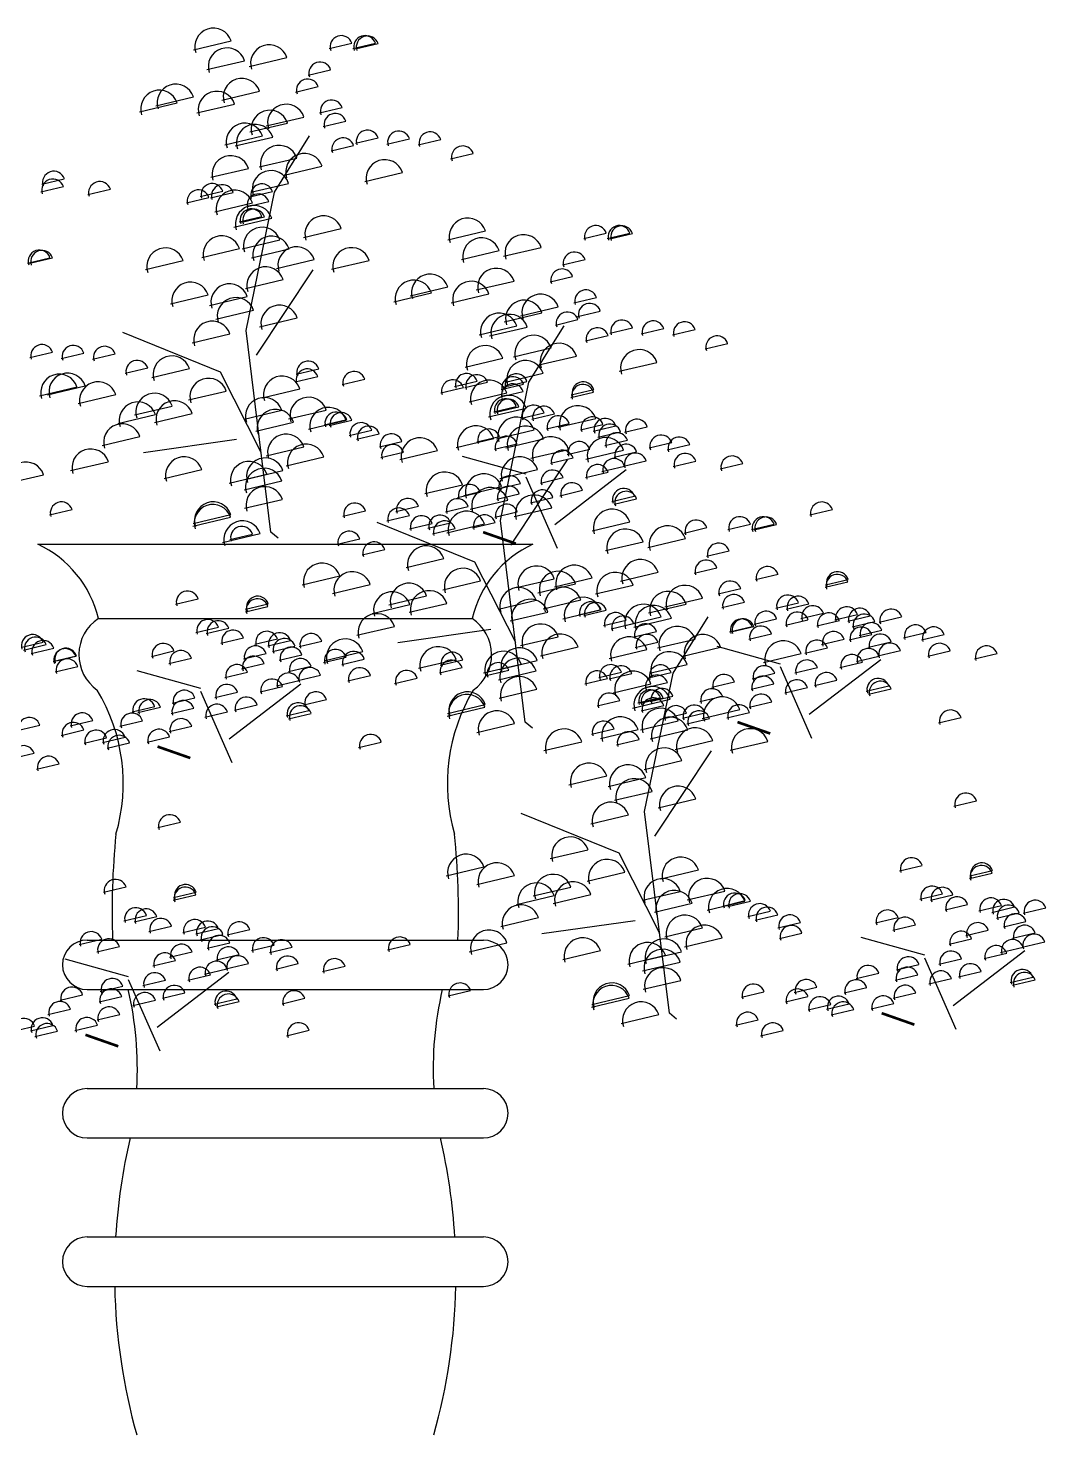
# Model space of a CAD drawing. Header units: millimetres. Extents: x 22565 to 38821, y 15578 to 26720.
# Drawn here: x 26807.7 to 27116, y 20020.6 to 20447.1 of the extents above; entities that cross this region are included whole.
import ezdxf

# ---------------------------------------------------------------- set-up
doc = ezdxf.new("R2010")
doc.units = ezdxf.units.MM
doc.styles.get("Standard").update_dxf_attribs({"font": 'arial.ttf'})

# ---------------------------------------------------------------- blocks, each defined once
blk = doc.blocks.new('A$C79B95FA4')
for p, q in [((214.33, 524.91), (225.74, 527.61)), ((255.48, 525.26), (262.33, 526.88)), ((262.63, 525.26), (269.48, 526.88)), ((263.41, 525.17), (270.26, 526.79)), ((218.42, 518.9), (229.84, 521.6)), ((231.23, 519.86), (242.64, 522.56)), ((249.04, 517.25), (255.89, 518.87)), ((222.95, 509.67), (234.37, 512.37)), ((245.29, 512.11), (252.14, 513.73)), ((197.95, 506.1), (209.36, 508.8)), ((202.91, 507.93), (214.33, 510.63)), ((215.37, 505.75), (226.79, 508.45)), ((236.37, 501.83), (247.78, 504.53)), ((252.52, 505.75), (259.37, 507.37)), ((253.66, 501.66), (260.5, 503.28)), ((231.4, 500), (242.82, 502.7)), ((223.82, 496.08), (235.24, 498.78)), ((223.82, 496.08), (235.24, 498.78)), ((226.96, 495.74), (238.37, 498.44)), ((256.01, 494.25), (262.86, 495.87)), ((263.41, 496.61), (270.26, 498.23)), ((272.91, 496.34), (279.76, 497.96)), ((282.41, 496.08), (289.25, 497.7)), ((234.19, 489.38), (245.61, 492.08)), ((292.25, 491.81), (299.1, 493.43)), ((219.56, 486.24), (230.97, 488.94)), ((241.86, 486.94), (253.27, 489.64)), ((266.25, 485.02), (277.67, 487.72)), ((168.1, 481.8), (174.95, 483.42)), ((168.36, 484.15), (175.21, 485.77)), ((182.3, 481.02), (189.15, 482.64)), ((216.37, 480.41), (223.22, 482.03)), ((231.44, 480.32), (238.29, 481.94)), ((231.75, 481.71), (243.17, 484.41)), ((212.19, 478.49), (219.03, 480.11)), ((219.5, 480.06), (226.35, 481.68)), ((220.78, 475.79), (232.19, 478.49)), ((230.31, 477.27), (237.16, 478.89)), ((226.61, 471.17), (238.03, 473.87)), ((228.22, 472.74), (235.06, 474.36)), ((229, 472.66), (235.85, 474.28)), ((247.7, 468.04), (259.11, 470.74)), ((291.4, 467.34), (302.81, 470.04)), ((332.55, 467.68), (339.4, 469.3)), ((339.7, 467.68), (346.55, 469.3)), ((340.48, 467.6), (347.33, 469.22)), ((229.05, 464.56), (240.47, 467.25)), ((308.3, 462.29), (319.71, 464.99)), ((164.01, 460.26), (170.86, 461.88)), ((164.8, 460.18), (171.64, 461.79)), ((199.78, 458.29), (211.19, 460.98)), ((216.86, 461.94), (228.27, 464.64)), ((231.93, 461.86), (243.34, 464.55)), ((239.51, 458.63), (250.92, 461.33)), ((256.15, 458.37), (267.56, 461.07)), ((295.49, 461.33), (306.9, 464.03)), ((326.11, 459.67), (332.95, 461.29)), ((230.1, 452.54), (241.51, 455.24)), ((279.98, 450.35), (291.4, 453.05)), ((300.02, 452.1), (311.44, 454.8)), ((322.36, 454.53), (329.21, 456.15)), ((207.36, 447.92), (218.77, 450.62)), ((219.21, 447.4), (230.62, 450.1)), ((275.02, 448.53), (286.43, 451.22)), ((292.44, 448.18), (303.86, 450.88)), ((329.59, 448.18), (336.44, 449.79)), ((221.13, 443.22), (232.54, 445.92)), ((234.37, 440.95), (245.78, 443.65)), ((308.47, 442.43), (319.89, 445.13)), ((313.44, 444.26), (324.85, 446.96)), ((330.72, 444.08), (337.57, 445.7)), ((300.89, 438.51), (312.31, 441.21)), ((300.89, 438.51), (312.31, 441.21)), ((304.03, 438.16), (315.44, 440.86)), ((323.97, 441.47), (330.81, 443.09)), ((340.48, 439.03), (347.33, 440.65)), ((349.98, 438.77), (356.83, 440.39)), ((359.48, 438.51), (366.32, 440.13)), ((213.98, 436.07), (225.39, 438.77)), ((333.08, 436.68), (339.93, 438.3)), ((369.32, 434.24), (376.17, 435.86)), ((164.8, 431.61), (171.65, 433.23)), ((174.29, 431.35), (181.14, 432.97)), ((183.79, 431.08), (190.64, 432.7)), ((296.62, 428.67), (308.04, 431.37)), ((311.26, 431.8), (322.67, 434.5)), ((318.93, 429.36), (330.34, 432.06)), ((193.64, 426.82), (200.48, 428.44)), ((201.7, 425.54), (213.11, 428.24)), ((245.43, 426.58), (252.28, 428.2)), ((308.82, 424.14), (320.24, 426.84)), ((343.32, 427.45), (354.74, 430.14)), ((167.64, 420.02), (179.05, 422.72)), ((170.16, 420.31), (181.57, 423.01)), ((245.17, 424.23), (252.02, 425.85)), ((259.37, 423.44), (266.22, 425.06)), ((289.25, 420.91), (296.1, 422.53)), ((293.44, 422.83), (300.28, 424.45)), ((296.57, 422.48), (303.42, 424.1)), ((307.5, 421.87), (314.35, 423.49)), ((308.51, 422.74), (315.36, 424.36)), ((179.39, 417.7), (190.81, 420.4)), ((212.85, 418.74), (224.26, 421.44)), ((235.15, 419.44), (246.57, 422.14)), ((297.85, 418.21), (309.26, 420.91)), ((307.38, 419.69), (314.22, 421.31)), ((328.67, 419.52), (335.52, 421.14)), ((328.76, 420.31), (335.61, 421.93)), ((191.42, 411.6), (202.83, 414.3)), ((196.47, 414.21), (207.88, 416.91)), ((202.57, 411.95), (213.98, 414.65)), ((229.66, 412.91), (241.08, 415.61)), ((243.17, 412.99), (254.58, 415.69)), ((303.68, 413.6), (315.1, 416.3)), ((305.29, 415.17), (312.13, 416.79)), ((306.07, 415.08), (312.92, 416.7)), ((313.69, 413.25), (320.53, 414.87)), ((316.82, 412.9), (323.67, 414.52)), ((233.24, 409.33), (244.65, 412.03)), ((249.18, 409.94), (260.59, 412.64)), ((253.92, 411.16), (260.77, 412.78)), ((255.49, 410.99), (262.34, 412.61)), ((261.5, 407.94), (268.35, 409.56)), ((306.12, 406.98), (317.54, 409.68)), ((321.27, 410.03), (328.11, 411.65)), ((324.77, 410.46), (336.18, 413.16)), ((331.55, 409.68), (338.4, 411.3)), ((335.47, 409.24), (342.32, 410.86)), ((344.96, 408.98), (351.81, 410.6)), ((186.71, 404.98), (198.13, 407.68)), ((263.77, 406.9), (270.61, 408.52)), ((270.65, 404.54), (277.5, 406.16)), ((293.92, 404.37), (305.34, 407.07)), ((300.18, 406.02), (307.03, 407.64)), ((305.5, 403.85), (312.35, 405.47)), ((309, 404.28), (320.41, 406.98)), ((336.86, 407.5), (343.71, 409.12)), ((338.95, 404.89), (345.8, 406.51)), ((352.37, 404.19), (359.22, 405.81)), ((357.86, 403.58), (364.71, 405.2)), ((236.37, 401.84), (247.79, 404.54)), ((242.39, 398.8), (253.8, 401.5)), ((271.08, 401.32), (277.93, 402.94)), ((276.85, 400.71), (288.26, 403.41)), ((316.58, 401.06), (327.99, 403.76)), ((322.49, 399.58), (329.33, 401.2)), ((327.54, 402.19), (334.39, 403.81)), ((333.22, 400.79), (344.63, 403.49)), ((341.74, 401.41), (348.59, 403.03)), ((177.13, 397.32), (188.54, 400.02)), ((205.44, 394.96), (216.86, 397.66)), ((230.01, 394.62), (241.43, 397.32)), ((307.17, 394.96), (318.58, 397.66)), ((333.12, 395.22), (339.96, 396.84)), ((338.08, 397.05), (344.93, 398.67)), ((344.62, 398.71), (351.46, 400.33)), ((359.69, 398.62), (366.54, 400.24)), ((373.89, 397.83), (380.74, 399.45)), ((157.53, 393.37), (168.95, 396.07)), ((225.13, 393.57), (236.55, 396.27)), ((229.67, 391.48), (241.08, 394.18)), ((284.43, 390.34), (295.84, 393.04)), ((296.28, 389.82), (307.69, 392.52)), ((306.54, 391.83), (313.39, 393.45)), ((319.44, 393.57), (326.29, 395.19)), ((229.84, 385.91), (241.25, 388.61)), ((294.35, 389.21), (301.19, 390.83)), ((298.19, 385.64), (309.61, 388.34)), ((306.19, 388.69), (313.04, 390.31)), ((316.39, 387.56), (323.24, 389.18)), ((325.36, 389.73), (332.21, 391.35)), ((341.04, 387.99), (347.89, 389.61)), ((341.74, 387.12), (348.59, 388.74)), ((170.72, 383.9), (177.57, 385.52)), ((214.24, 381.29), (225.66, 383.99)), ((259.58, 383.55), (266.43, 385.17)), ((275.61, 384.95), (282.46, 386.57)), ((290.69, 384.86), (297.53, 386.48)), ((305.59, 383.2), (312.43, 384.82)), ((311.44, 383.37), (322.85, 386.07)), ((401.04, 383.89), (407.88, 385.51)), ((214.16, 380.51), (225.57, 383.21)), ((272.91, 382.07), (279.76, 383.69)), ((279.8, 379.72), (286.64, 381.34)), ((285.37, 379.89), (292.22, 381.51)), ((286.77, 378.15), (293.61, 379.77)), ((291.05, 378.5), (302.46, 381.2)), ((298.88, 379.98), (305.72, 381.6)), ((335.07, 379.08), (346.48, 381.78)), ((363, 378.41), (369.85, 380.03)), ((376.23, 379.43), (383.08, 381.05)), ((383.37, 379.43), (390.22, 381.05)), ((384.16, 379.34), (391, 380.96)), ((223.13, 375.54), (234.54, 378.24)), ((225.35, 376.47), (232.2, 378.09)), ((257.84, 375.02), (264.69, 376.64)), ((339.17, 373.07), (350.58, 375.77)), ((351.97, 374.03), (363.39, 376.73)), ((167.15, 375), (317.15, 375)), ((265.42, 371.79), (272.27, 373.41)), ((369.78, 371.42), (376.63, 373.04)), ((278.77, 367.96), (290.18, 370.66)), ((366.03, 366.28), (372.88, 367.9)), ((247.23, 362.73), (258.64, 365.43)), ((256.46, 360.12), (267.88, 362.82)), ((289.92, 361.17), (301.33, 363.87)), ((312.22, 361.86), (323.64, 364.56)), ((318.69, 360.27), (330.1, 362.97)), ((323.66, 362.1), (335.07, 364.8)), ((336.12, 359.92), (347.53, 362.62)), ((343.7, 363.84), (355.11, 366.54)), ((384.57, 364.3), (391.42, 365.92)), ((405.74, 361.95), (412.59, 363.57)), ((405.83, 362.73), (412.68, 364.35)), ((208.88, 356.88), (215.73, 358.5)), ((273.54, 356.64), (284.95, 359.34)), ((357.11, 356), (368.53, 358.7)), ((373.27, 359.92), (380.11, 361.54)), ((230.06, 354.52), (236.9, 356.14)), ((230.14, 355.31), (236.99, 356.93)), ((268.49, 354.02), (279.9, 356.72)), ((279.64, 354.37), (291.05, 357.07)), ((306.73, 355.33), (318.15, 358.03)), ((310.31, 351.76), (321.72, 354.46)), ((320.24, 355.42), (331.65, 358.12)), ((326.25, 352.37), (337.66, 355.07)), ((330.99, 353.59), (337.84, 355.21)), ((332.56, 353.41), (339.41, 355.03)), ((352.15, 354.17), (363.56, 356.87)), ((374.4, 355.83), (381.25, 357.45)), ((390.76, 355.67), (397.6, 357.29)), ((393.89, 355.33), (400.74, 356.95)), ((398.34, 352.45), (405.18, 354.07)), ((185.52, 352.5), (298.77, 352.5)), ((215.07, 348.25), (221.92, 349.87)), ((263.78, 347.4), (275.2, 350.1)), ((338.57, 350.36), (345.42, 351.98)), ((340.83, 349.32), (347.68, 350.94)), ((344.57, 350.25), (355.98, 352.95)), ((344.57, 350.25), (355.98, 352.95)), ((347.7, 349.9), (359.12, 352.6)), ((376.75, 348.42), (383.6, 350.04)), ((377.25, 348.45), (384.1, 350.07)), ((384.16, 350.77), (391, 352.39)), ((393.65, 350.51), (400.5, 352.13)), ((403.15, 350.25), (410, 351.87)), ((408.62, 352.1), (415.46, 353.72)), ((412.54, 351.67), (419.38, 353.29)), ((413.93, 349.93), (420.78, 351.55)), ((422.03, 351.41), (428.88, 353.03)), ((218.21, 347.9), (225.05, 349.52)), ((222.65, 345.03), (229.5, 346.65)), ((232.93, 344.68), (239.78, 346.3)), ((236.85, 344.25), (243.7, 345.87)), ((246.35, 343.98), (253.2, 345.6)), ((313.44, 344.27), (324.86, 346.97)), ((347.72, 346.97), (354.56, 348.59)), ((354.94, 343.55), (366.35, 346.24)), ((382.57, 346.27), (389.41, 347.89)), ((404.61, 344.61), (411.46, 346.23)), ((412.99, 345.98), (419.84, 347.6)), ((416.02, 347.31), (422.87, 348.93)), ((418.81, 343.83), (425.66, 345.45)), ((429.44, 346.62), (436.29, 348.24)), ((434.93, 346.01), (441.78, 347.63)), ((161.96, 343.69), (168.81, 345.31)), ((162.88, 342.94), (169.73, 344.56)), ((165.15, 341.9), (172, 343.52)), ((201.57, 341.02), (208.41, 342.64)), ((229.49, 340.26), (236.34, 341.88)), ((238.25, 342.5), (245.09, 344.12)), ((240.34, 339.89), (247.18, 341.51)), ((254.2, 339.74), (265.61, 342.44)), ((319.45, 341.22), (330.87, 343.92)), ((340.3, 340.41), (351.71, 343.11)), ((348.15, 343.74), (355, 345.36)), ((362.6, 341.11), (374.02, 343.81)), ((387, 339.19), (398.41, 341.89)), ((399.56, 342), (406.4, 343.62)), ((421.69, 341.13), (428.53, 342.75)), ((436.76, 341.04), (443.61, 342.66)), ((450.96, 340.26), (457.81, 341.88)), ((171.8, 339.42), (178.65, 341.04)), ((172.03, 339.54), (178.88, 341.16)), ((172.47, 336.32), (179.32, 337.94)), ((206.88, 338.85), (213.73, 340.47)), ((228.92, 337.19), (235.77, 338.81)), ((243.12, 336.41), (249.97, 338.03)), ((253.75, 339.19), (260.6, 340.81)), ((259.24, 338.58), (266.09, 340.2)), ((282.51, 337.39), (293.93, 340.09)), ((288.84, 335.97), (295.69, 337.59)), ((289.11, 338.32), (295.95, 339.94)), ((302.2, 335.99), (313.62, 338.69)), ((307.08, 337.04), (318.5, 339.74)), ((352.5, 335.88), (363.91, 338.58)), ((396.51, 335.99), (403.35, 337.61)), ((410.18, 337.65), (417.03, 339.26)), ((415.15, 339.47), (422, 341.09)), ((223.87, 334.58), (230.72, 336.2)), ((239.47, 332.05), (246.31, 333.67)), ((246, 333.71), (252.85, 335.33)), ((261.07, 333.62), (267.92, 335.24)), ((275.27, 332.83), (282.12, 334.45)), ((303.05, 335.19), (309.89, 336.81)), ((306.73, 333.9), (318.15, 336.6)), ((332.93, 332.66), (339.78, 334.28)), ((337.11, 334.57), (343.96, 336.19)), ((340.25, 334.23), (347.09, 335.85)), ((341.52, 329.96), (352.93, 332.66)), ((351.05, 331.44), (357.9, 333.06)), ((352.18, 334.49), (359.03, 336.11)), ((371.42, 331.64), (378.26, 333.26)), ((383.26, 331.11), (390.11, 332.73)), ((383.61, 334.25), (390.46, 335.87)), ((402.43, 332.16), (409.28, 333.78)), ((207.93, 326.83), (214.77, 328.45)), ((220.82, 328.57), (227.67, 330.19)), ((234.5, 330.22), (241.35, 331.84)), ((306.91, 328.33), (318.32, 331.03)), ((348.96, 326.91), (355.81, 328.53)), ((349.74, 326.82), (356.59, 328.44)), ((352.68, 327.37), (359.53, 328.99)), ((367.76, 327.28), (374.6, 328.9)), ((393.46, 329.98), (400.31, 331.6)), ((418.11, 330.42), (424.96, 332.04)), ((418.81, 329.54), (425.66, 331.16)), ((195.73, 324.21), (202.58, 325.83)), ((197.52, 323.98), (204.36, 325.6)), ((207.58, 323.69), (214.43, 325.31)), ((217.77, 322.56), (224.62, 324.18)), ((226.75, 324.74), (233.59, 326.36)), ((242.43, 322.99), (249.28, 324.61)), ((247.79, 326.33), (254.63, 327.95)), ((291.23, 322.93), (302.64, 325.63)), ((291.31, 323.71), (302.73, 326.41)), ((336.65, 325.98), (343.5, 327.6)), ((347.36, 325.34), (358.77, 328.04)), ((349.98, 324.5), (356.83, 326.12)), ((368.44, 322.21), (379.85, 324.91)), ((382.65, 325.63), (389.5, 327.25)), ((160.97, 318.55), (167.82, 320.17)), ((177, 319.95), (183.85, 321.57)), ((192.07, 319.86), (198.92, 321.48)), ((243.13, 322.12), (249.97, 323.74)), ((300.2, 317.96), (311.61, 320.66)), ((349.8, 318.72), (361.21, 321.42)), ((356.87, 322.14), (363.71, 323.76)), ((362.44, 322.32), (369.29, 323.94)), ((363.84, 320.58), (370.68, 322.2)), ((375.95, 322.4), (382.79, 324.02)), ((440.07, 320.83), (446.92, 322.45)), ((174.3, 317.07), (181.15, 318.69)), ((181.18, 314.72), (188.03, 316.34)), ((186.76, 314.89), (193.6, 316.51)), ((200.26, 314.98), (207.11, 316.6)), ((206.97, 318.2), (213.82, 319.82)), ((334.91, 317.44), (341.76, 319.06)), ((337.6, 316.11), (349.01, 318.81)), ((342.49, 314.22), (349.34, 315.84)), ((352.67, 316.02), (364.08, 318.72)), ((159.23, 310.02), (166.07, 311.64)), ((188.15, 313.15), (195, 314.77)), ((264.38, 313.41), (271.23, 315.03)), ((320.52, 312.45), (331.94, 315.15)), ((360.25, 312.8), (371.66, 315.5)), ((376.89, 312.54), (388.3, 315.24)), ((166.81, 306.8), (173.65, 308.42)), ((350.84, 306.7), (362.26, 309.4)), ((328.1, 302.09), (339.52, 304.79)), ((339.95, 301.56), (351.36, 304.26)), ((341.87, 297.38), (353.28, 300.08)), ((355.11, 295.12), (366.52, 297.82)), ((444.71, 295.64), (451.56, 297.26)), ((203.52, 289.08), (210.37, 290.7)), ((334.72, 290.24), (346.14, 292.94)), ((322.44, 279.7), (333.85, 282.4)), ((428.24, 276.04), (435.09, 277.66)), ((290.9, 274.48), (302.32, 277.18)), ((300.14, 271.87), (311.55, 274.56)), ((333.59, 272.91), (345.01, 275.61)), ((355.9, 273.61), (367.31, 276.31)), ((449.41, 273.69), (456.26, 275.31)), ((449.5, 274.47), (456.35, 276.09)), ((187.05, 269.48), (193.9, 271.1)), ((208.22, 267.13), (215.07, 268.75)), ((208.31, 267.91), (215.16, 269.53)), ((317.21, 268.38), (328.63, 271.08)), ((323.31, 266.12), (334.73, 268.82)), ((350.41, 267.07), (361.82, 269.77)), ((363.91, 267.16), (375.33, 269.86)), ((434.43, 267.42), (441.28, 269.04)), ((437.57, 267.07), (444.41, 268.69)), ((312.16, 265.77), (323.57, 268.47)), ((353.98, 263.5), (365.39, 266.2)), ((369.92, 264.11), (381.34, 266.81)), ((374.66, 265.33), (381.51, 266.95)), ((376.23, 265.16), (383.08, 266.78)), ((442.01, 264.2), (448.86, 265.82)), ((452.29, 263.85), (459.14, 265.47)), ((456.21, 263.41), (463.06, 265.03)), ((465.71, 263.15), (472.56, 264.77)), ((193.24, 260.86), (200.09, 262.48)), ((196.38, 260.51), (203.22, 262.13)), ((307.46, 259.15), (318.87, 261.85)), ((382.24, 262.11), (389.09, 263.73)), ((384.51, 261.06), (391.36, 262.68)), ((391.39, 258.71), (398.24, 260.33)), ((420.93, 260.19), (427.77, 261.81)), ((457.6, 261.67), (464.45, 263.29)), ((459.7, 259.06), (466.54, 260.68)), ((200.82, 257.64), (207.67, 259.26)), ((211.1, 257.29), (217.95, 258.91)), ((215.02, 256.85), (221.87, 258.47)), ((216.41, 255.11), (223.26, 256.73)), ((224.52, 256.59), (231.36, 258.21)), ((357.12, 256.01), (368.53, 258.71)), ((391.83, 255.49), (398.67, 257.11)), ((426.24, 258.01), (433.09, 259.63)), ((448.28, 256.36), (455.13, 257.98)), ((462.48, 255.57), (469.33, 257.19)), ((179.74, 253.63), (186.58, 255.25)), ((182.15, 255), (302.15, 255)), ((185.05, 251.45), (191.9, 253.07)), ((218.51, 252.5), (225.35, 254.12)), ((231.92, 251.8), (238.77, 253.42)), ((237.41, 251.19), (244.26, 252.81)), ((273.16, 252.01), (280.01, 253.63)), ((297.87, 251.48), (309.29, 254.18)), ((326.19, 249.13), (337.6, 251.83)), ((363.13, 252.96), (374.54, 255.66)), ((443.23, 253.74), (450.08, 255.36)), ((458.82, 251.22), (465.67, 252.84)), ((465.36, 252.87), (472.21, 254.49)), ((202.04, 247.19), (208.89, 248.81)), ((207.09, 249.8), (213.94, 251.42)), ((221.29, 249.01), (228.14, 250.63)), ((224.17, 246.31), (231.02, 247.93)), ((239.24, 246.23), (246.09, 247.85)), ((345.88, 247.74), (357.29, 250.44)), ((350.41, 245.65), (361.82, 248.35)), ((350.76, 248.78), (362.17, 251.48)), ((427.29, 245.99), (434.13, 247.61)), ((440.18, 247.73), (447.03, 249.35)), ((453.86, 249.39), (460.71, 251.01)), ((212.67, 242.83), (219.52, 244.45)), ((217.63, 244.66), (224.48, 246.28)), ((253.44, 245.44), (260.29, 247.06)), ((415.09, 243.38), (421.94, 245)), ((426.94, 242.86), (433.79, 244.48)), ((437.13, 241.72), (443.98, 243.34)), ((446.11, 243.9), (452.95, 245.52)), ((461.79, 242.16), (468.64, 243.78)), ((182.15, 240), (302.15, 240)), ((186.1, 239.43), (192.94, 241.05)), ((198.99, 241.18), (205.84, 242.8)), ((204.91, 237.34), (211.76, 238.96)), ((291.46, 238.07), (298.31, 239.69)), ((350.58, 240.07), (362, 242.77)), ((380.33, 237.72), (387.17, 239.34)), ((396.36, 239.11), (403.21, 240.73)), ((411.43, 239.03), (418.28, 240.65)), ((426.33, 237.37), (433.18, 238.99)), ((462.48, 241.29), (469.33, 242.91)), ((173.9, 236.82), (180.75, 238.44)), ((185.75, 236.3), (192.6, 237.92)), ((195.94, 235.17), (202.79, 236.79)), ((220.6, 235.6), (227.44, 237.22)), ((221.29, 234.73), (228.14, 236.35)), ((241.19, 235.72), (248.04, 237.34)), ((334.9, 234.67), (346.31, 237.37)), ((334.99, 235.46), (346.4, 238.16)), ((393.66, 236.24), (400.5, 237.86)), ((400.54, 233.89), (407.39, 235.51)), ((406.12, 234.06), (412.96, 235.68)), ((419.62, 234.15), (426.47, 235.77)), ((170.24, 232.47), (177.09, 234.09)), ((185.14, 230.81), (191.99, 232.43)), ((343.87, 229.71), (355.29, 232.41)), ((378.58, 229.18), (385.43, 230.8)), ((407.51, 232.32), (414.36, 233.94)), ((159.35, 227.33), (166.2, 228.95)), ((164.93, 227.5), (171.77, 229.12)), ((166.32, 225.76), (173.17, 227.38)), ((178.43, 227.59), (185.28, 229.21)), ((242.55, 226.02), (249.4, 227.64)), ((386.16, 225.96), (393.01, 227.58)), ((182.15, 210), (302.15, 210)), ((182.15, 195), (302.15, 195)), ((182.15, 165), (302.15, 165)), ((182.15, 150), (302.15, 150))]:
    blk.add_line(p, q)
for points in [[(239.95, 376.85), (237.77, 378.68), (230.27, 439.82), (238.9, 481.71), (249.53, 498.78)], [(233.41, 432.33), (250.57, 458.2)], [(317.02, 319.27), (314.84, 321.1), (307.34, 382.24), (315.97, 424.14), (326.6, 441.21)], [(234.89, 402.8), (222.52, 427.19), (192.9, 439.21)], [(199.17, 402.8), (227.4, 406.81)], [(315.13, 396.27), (295.88, 401.58)], [(310.48, 374.75), (327.64, 400.62)], [(323.76, 381.03), (345.45, 397.66)], [(315.05, 395.48), (324.54, 373.8)], [(311.96, 345.23), (299.59, 369.61), (269.97, 381.63)], [(360.69, 231.01), (358.51, 232.84), (351.02, 293.99), (359.64, 335.88), (370.27, 352.95)], [(276.24, 345.23), (304.47, 349.23)], [(392.2, 338.69), (372.95, 344)], [(392.12, 337.91), (401.61, 316.22)], [(400.83, 323.45), (422.52, 340.08)], [(216.52, 331.27), (197.26, 336.58)], [(225.14, 316.03), (246.84, 332.66)], [(216.43, 330.48), (225.93, 308.8)], [(354.15, 286.5), (371.32, 312.36)], [(355.64, 256.97), (343.26, 281.36), (313.64, 293.38)], [(319.91, 256.97), (348.14, 260.98)], [(435.88, 250.43), (416.62, 255.75)], [(444.5, 235.19), (466.2, 251.83)], [(194.69, 243.88), (175.43, 249.19)], [(435.79, 249.65), (445.29, 227.96)], [(194.6, 243.09), (204.1, 221.4)], [(203.31, 228.63), (225, 245.27)]]:
    blk.add_lwpolyline(points)
at = {"const_width": 0.81}
for points in [[(302.07, 378.67), (312, 375.19)], [(379.13, 321.1), (389.07, 317.61)], [(203.45, 313.67), (213.38, 310.19)], [(422.81, 232.84), (432.74, 229.36)], [(181.62, 226.28), (191.55, 222.8)]]:
    blk.add_lwpolyline(points, dxfattribs=at)
for centre, radius, start, end in [((220.38, 525.83), 5.65, 18.4422, 198.4146), ((259.12, 525.81), 3.39, 18.4422, 198.4146), ((266.26, 525.81), 3.39, 18.4422, 198.4146), ((267.05, 525.72), 3.39, 18.4422, 198.4146), ((224.48, 519.82), 5.65, 18.4422, 198.4146), ((237.28, 520.78), 5.65, 18.4422, 198.4146), ((252.67, 517.8), 3.39, 18.4422, 198.4146), ((229.01, 510.59), 5.65, 18.4422, 198.4146), ((248.92, 512.66), 3.39, 18.4422, 198.4146), ((204, 507.02), 5.65, 18.4422, 198.4146), ((208.97, 508.84), 5.65, 18.4422, 198.4146), ((221.43, 506.67), 5.65, 18.4422, 198.4146), ((242.43, 502.75), 5.65, 18.4422, 198.4146), ((256.16, 506.3), 3.39, 18.4422, 198.4146), ((237.46, 500.92), 5.65, 18.4422, 198.4146), ((257.29, 502.21), 3.39, 18.4422, 198.4146), ((229.88, 497), 5.65, 18.4422, 198.4146), ((229.88, 497), 5.65, 18.4422, 198.4146), ((233.02, 496.65), 5.65, 18.4422, 198.4146), ((267.05, 497.15), 3.39, 18.4422, 198.4146), ((276.54, 496.89), 3.39, 18.4422, 198.4146), ((286.04, 496.63), 3.39, 18.4422, 198.4146), ((240.25, 490.29), 5.65, 18.4422, 198.4146), ((259.64, 494.8), 3.39, 18.4422, 198.4146), ((295.89, 492.36), 3.39, 18.4422, 198.4146), ((225.61, 487.16), 5.65, 18.4422, 198.4146), ((247.92, 487.85), 5.65, 18.4422, 198.4146), ((272.31, 485.94), 5.65, 18.4422, 198.4146), ((172, 484.7), 3.39, 18.4422, 198.4146), ((237.81, 482.63), 5.65, 18.4422, 198.4146), ((171.73, 482.35), 3.39, 18.4422, 198.4146), ((185.94, 481.57), 3.39, 18.4422, 198.4146), ((215.82, 479.04), 3.39, 18.4422, 198.4146), ((220, 480.96), 3.39, 18.4422, 198.4146), ((223.14, 480.61), 3.39, 18.4422, 198.4146), ((226.83, 476.7), 5.65, 18.4422, 198.4146), ((235.07, 480.87), 3.39, 18.4422, 198.4146), ((232.67, 472.09), 5.65, 18.4422, 198.4146), ((233.94, 477.82), 3.39, 18.4422, 198.4146), ((231.85, 473.29), 3.39, 18.4422, 198.4146), ((232.63, 473.2), 3.39, 18.4422, 198.4146), ((253.75, 468.95), 5.65, 18.4422, 198.4146), ((297.45, 468.25), 5.65, 18.4422, 198.4146), ((235.11, 465.47), 5.65, 18.4422, 198.4146), ((336.19, 468.23), 3.39, 18.4422, 198.4146), ((343.33, 468.23), 3.39, 18.4422, 198.4146), ((344.11, 468.15), 3.39, 18.4422, 198.4146), ((222.91, 462.86), 5.65, 18.4422, 198.4146), ((237.98, 462.77), 5.65, 18.4422, 198.4146), ((245.56, 459.55), 5.65, 18.4422, 198.4146), ((262.2, 459.28), 5.65, 18.4422, 198.4146), ((301.55, 462.24), 5.65, 18.4422, 198.4146), ((314.35, 463.2), 5.65, 18.4422, 198.4146), ((167.65, 460.81), 3.39, 18.4422, 198.4146), ((168.43, 460.72), 3.39, 18.4422, 198.4146), ((205.84, 459.2), 5.65, 18.4422, 198.4146), ((329.74, 460.22), 3.39, 18.4422, 198.4146), ((236.15, 453.45), 5.65, 18.4422, 198.4146), ((286.04, 451.27), 5.65, 18.4422, 198.4146), ((306.08, 453.01), 5.65, 18.4422, 198.4146), ((325.99, 455.08), 3.39, 18.4422, 198.4146), ((213.42, 448.83), 5.65, 18.4422, 198.4146), ((225.26, 448.31), 5.65, 18.4422, 198.4146), ((281.07, 449.44), 5.65, 18.4422, 198.4146), ((298.5, 449.09), 5.65, 18.4422, 198.4146), ((333.23, 448.72), 3.39, 18.4422, 198.4146), ((227.18, 444.13), 5.65, 18.4422, 198.4146), ((314.53, 443.34), 5.65, 18.4422, 198.4146), ((319.49, 445.17), 5.65, 18.4422, 198.4146), ((334.36, 444.63), 3.39, 18.4422, 198.4146), ((240.42, 441.86), 5.65, 18.4422, 198.4146), ((306.95, 439.42), 5.65, 18.4422, 198.4146), ((306.95, 439.42), 5.65, 18.4422, 198.4146), ((310.09, 439.07), 5.65, 18.4422, 198.4146), ((327.6, 442.02), 3.39, 18.4422, 198.4146), ((220.04, 436.99), 5.65, 18.4422, 198.4146), ((336.71, 437.23), 3.39, 18.4422, 198.4146), ((344.12, 439.58), 3.39, 18.4422, 198.4146), ((353.61, 439.32), 3.39, 18.4422, 198.4146), ((363.11, 439.05), 3.39, 18.4422, 198.4146), ((168.43, 432.15), 3.39, 18.4422, 198.4146), ((177.93, 431.89), 3.39, 18.4422, 198.4146), ((187.42, 431.63), 3.39, 18.4422, 198.4146), ((302.68, 429.58), 5.65, 18.4422, 198.4146), ((317.32, 432.71), 5.65, 18.4422, 198.4146), ((324.98, 430.28), 5.65, 18.4422, 198.4146), ((372.95, 434.79), 3.39, 18.4422, 198.4146), ((197.27, 427.36), 3.39, 18.4422, 198.4146), ((207.75, 426.45), 5.65, 18.4422, 198.4146), ((349.38, 428.36), 5.65, 18.4422, 198.4146), ((173.69, 420.94), 5.65, 18.4422, 198.4146), ((176.21, 421.22), 5.65, 18.4422, 198.4146), ((248.8, 424.77), 3.39, 18.4422, 198.4146), ((249.06, 427.13), 3.39, 18.4422, 198.4146), ((263, 423.99), 3.39, 18.4422, 198.4146), ((297.07, 423.38), 3.39, 18.4422, 198.4146), ((312.14, 423.29), 3.39, 18.4422, 198.4146), ((314.88, 425.05), 5.65, 18.4422, 198.4146), ((185.45, 418.61), 5.65, 18.4422, 198.4146), ((218.91, 419.66), 5.65, 18.4422, 198.4146), ((241.21, 420.35), 5.65, 18.4422, 198.4146), ((292.89, 421.46), 3.39, 18.4422, 198.4146), ((300.21, 423.03), 3.39, 18.4422, 198.4146), ((303.9, 419.13), 5.65, 18.4422, 198.4146), ((311.01, 420.24), 3.39, 18.4422, 198.4146), ((311.13, 422.42), 3.39, 18.4422, 198.4146), ((332.31, 420.07), 3.39, 18.4422, 198.4146), ((332.39, 420.85), 3.39, 18.4422, 198.4146), ((197.47, 412.51), 5.65, 18.4422, 198.4146), ((202.53, 415.13), 5.65, 18.4422, 198.4146), ((208.62, 412.86), 5.65, 18.4422, 198.4146), ((235.72, 413.82), 5.65, 18.4422, 198.4146), ((249.22, 413.91), 5.65, 18.4422, 198.4146), ((309.74, 414.51), 5.65, 18.4422, 198.4146), ((308.92, 415.71), 3.39, 18.4422, 198.4146), ((309.7, 415.63), 3.39, 18.4422, 198.4146), ((239.29, 410.25), 5.65, 18.4422, 198.4146), ((255.24, 410.86), 5.65, 18.4422, 198.4146), ((257.55, 411.71), 3.39, 18.4422, 198.4146), ((259.12, 411.54), 3.39, 18.4422, 198.4146), ((317.32, 413.8), 3.39, 18.4422, 198.4146), ((320.46, 413.45), 3.39, 18.4422, 198.4146), ((324.9, 410.58), 3.39, 18.4422, 198.4146), ((330.82, 411.37), 5.65, 18.4422, 198.4146), ((192.77, 405.89), 5.65, 18.4422, 198.4146), ((265.13, 408.49), 3.39, 18.4422, 198.4146), ((267.4, 407.44), 3.39, 18.4422, 198.4146), ((299.98, 405.28), 5.65, 18.4422, 198.4146), ((303.82, 406.57), 3.39, 18.4422, 198.4146), ((312.18, 407.89), 5.65, 18.4422, 198.4146), ((315.05, 405.19), 5.65, 18.4422, 198.4146), ((335.18, 410.23), 3.39, 18.4422, 198.4146), ((339.1, 409.79), 3.39, 18.4422, 198.4146), ((340.5, 408.05), 3.39, 18.4422, 198.4146), ((348.6, 409.53), 3.39, 18.4422, 198.4146), ((242.43, 402.76), 5.65, 18.4422, 198.4146), ((248.44, 399.71), 5.65, 18.4422, 198.4146), ((274.28, 405.09), 3.39, 18.4422, 198.4146), ((274.72, 401.87), 3.39, 18.4422, 198.4146), ((282.9, 401.62), 5.65, 18.4422, 198.4146), ((309.13, 404.39), 3.39, 18.4422, 198.4146), ((322.63, 401.97), 5.65, 18.4422, 198.4146), ((331.17, 402.74), 3.39, 18.4422, 198.4146), ((339.27, 401.71), 5.65, 18.4422, 198.4146), ((342.59, 405.44), 3.39, 18.4422, 198.4146), ((345.37, 401.95), 3.39, 18.4422, 198.4146), ((356, 404.74), 3.39, 18.4422, 198.4146), ((361.49, 404.13), 3.39, 18.4422, 198.4146), ((183.19, 398.23), 5.65, 18.4422, 198.4146), ((211.5, 395.88), 5.65, 18.4422, 198.4146), ((236.07, 395.53), 5.65, 18.4422, 198.4146), ((313.22, 395.87), 5.65, 18.4422, 198.4146), ((326.12, 400.12), 3.39, 18.4422, 198.4146), ((341.72, 397.6), 3.39, 18.4422, 198.4146), ((348.25, 399.25), 3.39, 18.4422, 198.4146), ((363.32, 399.17), 3.39, 18.4422, 198.4146), ((377.52, 398.38), 3.39, 18.4422, 198.4146), ((163.59, 394.28), 5.65, 18.4422, 198.4146), ((231.19, 394.48), 5.65, 18.4422, 198.4146), ((235.72, 392.39), 5.65, 18.4422, 198.4146), ((290.48, 391.26), 5.65, 18.4422, 198.4146), ((323.07, 394.12), 3.39, 18.4422, 198.4146), ((336.75, 395.77), 3.39, 18.4422, 198.4146), ((235.9, 386.82), 5.65, 18.4422, 198.4146), ((297.98, 389.76), 3.39, 18.4422, 198.4146), ((302.33, 390.73), 5.65, 18.4422, 198.4146), ((309.83, 389.24), 3.39, 18.4422, 198.4146), ((310.18, 392.37), 3.39, 18.4422, 198.4146), ((329, 390.28), 3.39, 18.4422, 198.4146), ((279.25, 385.49), 3.39, 18.4422, 198.4146), ((294.32, 385.41), 3.39, 18.4422, 198.4146), ((304.25, 386.55), 5.65, 18.4422, 198.4146), ((317.49, 384.29), 5.65, 18.4422, 198.4146), ((320.02, 388.11), 3.39, 18.4422, 198.4146), ((344.68, 388.54), 3.39, 18.4422, 198.4146), ((345.37, 387.67), 3.39, 18.4422, 198.4146), ((174.35, 384.45), 3.39, 18.4422, 198.4146), ((220.21, 381.42), 5.65, 18.4422, 198.4146), ((220.3, 382.2), 5.65, 18.4422, 198.4146), ((263.22, 384.1), 3.39, 18.4422, 198.4146), ((276.55, 382.62), 3.39, 18.4422, 198.4146), ((289.01, 380.44), 3.39, 18.4422, 198.4146), ((297.11, 379.41), 5.65, 18.4422, 198.4146), ((302.51, 380.53), 3.39, 18.4422, 198.4146), ((309.22, 383.75), 3.39, 18.4422, 198.4146), ((341.13, 379.99), 5.65, 18.4422, 198.4146), ((404.67, 384.44), 3.39, 18.4422, 198.4146), ((229.19, 376.45), 5.65, 18.4422, 198.4146), ((228.98, 377.02), 3.39, 18.4422, 198.4146), ((283.43, 380.27), 3.39, 18.4422, 198.4146), ((290.4, 378.7), 3.39, 18.4422, 198.4146), ((345.22, 373.98), 5.65, 18.4422, 198.4146), ((358.03, 374.94), 5.65, 18.4422, 198.4146), ((366.63, 378.96), 3.39, 18.4422, 198.4146), ((379.86, 379.98), 3.39, 18.4422, 198.4146), ((387, 379.98), 3.39, 18.4422, 198.4146), ((387.79, 379.89), 3.39, 18.4422, 198.4146), ((261.48, 375.57), 3.39, 18.4422, 198.4146), ((269.05, 372.34), 3.39, 18.4422, 198.4146), ((373.41, 371.96), 3.39, 18.4422, 198.4146), ((153.34, 344.97), 33.05, 13.1732, 65.3128), ((284.82, 368.87), 5.65, 18.4422, 198.4146), ((330.95, 344.97), 33.05, 114.6872, 166.8268), ((253.28, 363.65), 5.65, 18.4422, 198.4146), ((295.97, 362.08), 5.65, 18.4422, 198.4146), ((318.28, 362.77), 5.65, 18.4422, 198.4146), ((324.75, 361.18), 5.65, 18.4422, 198.4146), ((329.71, 363.01), 5.65, 18.4422, 198.4146), ((349.75, 364.75), 5.65, 18.4422, 198.4146), ((369.67, 366.83), 3.39, 18.4422, 198.4146), ((388.2, 364.85), 3.39, 18.4422, 198.4146), ((262.52, 361.03), 5.65, 18.4422, 198.4146), ((279.6, 357.55), 5.65, 18.4422, 198.4146), ((342.17, 360.83), 5.65, 18.4422, 198.4146), ((363.17, 356.91), 5.65, 18.4422, 198.4146), ((376.9, 360.47), 3.39, 18.4422, 198.4146), ((409.37, 362.49), 3.39, 18.4422, 198.4146), ((409.46, 363.28), 3.39, 18.4422, 198.4146), ((212.52, 357.42), 3.39, 18.4422, 198.4146), ((233.69, 355.07), 3.39, 18.4422, 198.4146), ((233.78, 355.85), 3.39, 18.4422, 198.4146), ((274.54, 354.94), 5.65, 18.4422, 198.4146), ((285.69, 355.29), 5.65, 18.4422, 198.4146), ((312.79, 356.24), 5.65, 18.4422, 198.4146), ((316.36, 352.67), 5.65, 18.4422, 198.4146), ((326.29, 356.33), 5.65, 18.4422, 198.4146), ((332.3, 353.28), 5.65, 18.4422, 198.4146), ((358.2, 355.08), 5.65, 18.4422, 198.4146), ((378.03, 356.37), 3.39, 18.4422, 198.4146), ((394.39, 356.22), 3.39, 18.4422, 198.4146), ((397.53, 355.87), 3.39, 18.4422, 198.4146), ((334.62, 354.13), 3.39, 18.4422, 198.4146), ((336.19, 353.96), 3.39, 18.4422, 198.4146), ((342.2, 350.91), 3.39, 18.4422, 198.4146), ((350.62, 351.17), 5.65, 18.4422, 198.4146), ((350.62, 351.17), 5.65, 18.4422, 198.4146), ((353.76, 350.82), 5.65, 18.4422, 198.4146), ((387.79, 351.32), 3.39, 18.4422, 198.4146), ((397.29, 351.06), 3.39, 18.4422, 198.4146), ((401.97, 353), 3.39, 18.4422, 198.4146), ((406.78, 350.8), 3.39, 18.4422, 198.4146), ((412.25, 352.65), 3.39, 18.4422, 198.4146), ((416.17, 352.22), 3.39, 18.4422, 198.4146), ((425.67, 351.95), 3.39, 18.4422, 198.4146), ((192.75, 341.53), 13.13, 123.3979, 234.8977), ((218.7, 348.8), 3.39, 18.4422, 198.4146), ((221.84, 348.45), 3.39, 18.4422, 198.4146), ((269.84, 348.32), 5.65, 18.4422, 198.4146), ((291.54, 341.53), 13.13, 305.1023, 56.6021), ((319.5, 345.18), 5.65, 18.4422, 198.4146), ((344.47, 349.87), 3.39, 18.4422, 198.4146), ((351.35, 347.51), 3.39, 18.4422, 198.4146), ((360.99, 344.46), 5.65, 18.4422, 198.4146), ((380.38, 348.97), 3.39, 18.4422, 198.4146), ((380.89, 348.99), 3.39, 18.4422, 198.4146), ((386.2, 346.82), 3.39, 18.4422, 198.4146), ((416.63, 346.53), 3.39, 18.4422, 198.4146), ((417.56, 350.47), 3.39, 18.4422, 198.4146), ((419.66, 347.86), 3.39, 18.4422, 198.4146), ((433.07, 347.16), 3.39, 18.4422, 198.4146), ((438.56, 346.55), 3.39, 18.4422, 198.4146), ((165.59, 344.24), 3.39, 18.4422, 198.4146), ((166.52, 343.49), 3.39, 18.4422, 198.4146), ((168.78, 342.44), 3.39, 18.4422, 198.4146), ((226.28, 345.58), 3.39, 18.4422, 198.4146), ((236.56, 345.23), 3.39, 18.4422, 198.4146), ((240.48, 344.79), 3.39, 18.4422, 198.4146), ((241.88, 343.05), 3.39, 18.4422, 198.4146), ((249.98, 344.53), 3.39, 18.4422, 198.4146), ((260.25, 340.65), 5.65, 18.4422, 198.4146), ((325.51, 342.13), 5.65, 18.4422, 198.4146), ((346.35, 341.32), 5.65, 18.4422, 198.4146), ((351.79, 344.29), 3.39, 18.4422, 198.4146), ((368.66, 342.02), 5.65, 18.4422, 198.4146), ((393.05, 340.1), 5.65, 18.4422, 198.4146), ((403.19, 342.55), 3.39, 18.4422, 198.4146), ((408.24, 345.16), 3.39, 18.4422, 198.4146), ((422.44, 344.38), 3.39, 18.4422, 198.4146), ((175.44, 339.97), 3.39, 18.4422, 198.4146), ((175.67, 340.09), 3.39, 18.4422, 198.4146), ((205.2, 341.57), 3.39, 18.4422, 198.4146), ((210.51, 339.39), 3.39, 18.4422, 198.4146), ((233.12, 340.81), 3.39, 18.4422, 198.4146), ((243.97, 340.44), 3.39, 18.4422, 198.4146), ((257.39, 339.74), 3.39, 18.4422, 198.4146), ((262.88, 339.13), 3.39, 18.4422, 198.4146), ((288.57, 338.3), 5.65, 18.4422, 198.4146), ((292.74, 338.87), 3.39, 18.4422, 198.4146), ((308.26, 336.91), 5.65, 18.4422, 198.4146), ((313.14, 337.95), 5.65, 18.4422, 198.4146), ((358.55, 336.79), 5.65, 18.4422, 198.4146), ((413.82, 338.19), 3.39, 18.4422, 198.4146), ((418.78, 340.02), 3.39, 18.4422, 198.4146), ((425.32, 341.68), 3.39, 18.4422, 198.4146), ((440.39, 341.59), 3.39, 18.4422, 198.4146), ((454.59, 340.8), 3.39, 18.4422, 198.4146), ((176.1, 336.87), 3.39, 18.4422, 198.4146), ((227.5, 335.13), 3.39, 18.4422, 198.4146), ((232.56, 337.74), 3.39, 18.4422, 198.4146), ((246.76, 336.95), 3.39, 18.4422, 198.4146), ((249.63, 334.25), 3.39, 18.4422, 198.4146), ((264.71, 334.17), 3.39, 18.4422, 198.4146), ((292.48, 336.52), 3.39, 18.4422, 198.4146), ((306.68, 335.73), 3.39, 18.4422, 198.4146), ((312.79, 334.82), 5.65, 18.4422, 198.4146), ((340.74, 335.12), 3.39, 18.4422, 198.4146), ((343.88, 334.77), 3.39, 18.4422, 198.4146), ((355.82, 335.03), 3.39, 18.4422, 198.4146), ((387.25, 334.8), 3.39, 18.4422, 198.4146), ((400.14, 336.54), 3.39, 18.4422, 198.4146), ((238.13, 330.77), 3.39, 18.4422, 198.4146), ((243.1, 332.6), 3.39, 18.4422, 198.4146), ((278.91, 333.38), 3.39, 18.4422, 198.4146), ((312.96, 329.24), 5.65, 18.4422, 198.4146), ((336.56, 333.21), 3.39, 18.4422, 198.4146), ((347.57, 330.87), 5.65, 18.4422, 198.4146), ((354.68, 331.99), 3.39, 18.4422, 198.4146), ((375.05, 332.18), 3.39, 18.4422, 198.4146), ((386.9, 331.66), 3.39, 18.4422, 198.4146), ((397.09, 330.53), 3.39, 18.4422, 198.4146), ((406.06, 332.71), 3.39, 18.4422, 198.4146), ((421.75, 330.96), 3.39, 18.4422, 198.4146), ((422.44, 330.09), 3.39, 18.4422, 198.4146), ((138.03, 302.48), 55.02, 343.7451, 30.9646), ((211.56, 327.37), 3.39, 18.4422, 198.4146), ((224.45, 329.12), 3.39, 18.4422, 198.4146), ((230.38, 325.28), 3.39, 18.4422, 198.4146), ((251.42, 326.88), 3.39, 18.4422, 198.4146), ((346.27, 302.48), 55.02, 149.0354, 196.2549), ((297.28, 323.84), 5.65, 18.4422, 198.4146), ((297.37, 324.63), 5.65, 18.4422, 198.4146), ((340.29, 326.52), 3.39, 18.4422, 198.4146), ((353.41, 326.25), 5.65, 18.4422, 198.4146), ((352.59, 327.46), 3.39, 18.4422, 198.4146), ((353.38, 327.37), 3.39, 18.4422, 198.4146), ((353.62, 325.04), 3.39, 18.4422, 198.4146), ((356.32, 327.92), 3.39, 18.4422, 198.4146), ((371.39, 327.83), 3.39, 18.4422, 198.4146), ((374.5, 323.12), 5.65, 18.4422, 198.4146), ((386.29, 326.17), 3.39, 18.4422, 198.4146), ((199.36, 324.76), 3.39, 18.4422, 198.4146), ((201.15, 324.53), 3.39, 18.4422, 198.4146), ((211.21, 324.24), 3.39, 18.4422, 198.4146), ((221.41, 323.11), 3.39, 18.4422, 198.4146), ((246.06, 323.54), 3.39, 18.4422, 198.4146), ((246.76, 322.67), 3.39, 18.4422, 198.4146), ((306.26, 318.88), 5.65, 18.4422, 198.4146), ((355.85, 319.64), 5.65, 18.4422, 198.4146), ((360.5, 322.69), 3.39, 18.4422, 198.4146), ((366.07, 322.87), 3.39, 18.4422, 198.4146), ((367.47, 321.12), 3.39, 18.4422, 198.4146), ((379.58, 322.95), 3.39, 18.4422, 198.4146), ((443.7, 321.38), 3.39, 18.4422, 198.4146), ((164.6, 319.1), 3.39, 18.4422, 198.4146), ((177.93, 317.62), 3.39, 18.4422, 198.4146), ((180.63, 320.49), 3.39, 18.4422, 198.4146), ((195.7, 320.41), 3.39, 18.4422, 198.4146), ((210.6, 318.75), 3.39, 18.4422, 198.4146), ((338.54, 317.99), 3.39, 18.4422, 198.4146), ((343.65, 317.02), 5.65, 18.4422, 198.4146), ((358.73, 316.94), 5.65, 18.4422, 198.4146), ((184.81, 315.27), 3.39, 18.4422, 198.4146), ((190.39, 315.44), 3.39, 18.4422, 198.4146), ((191.78, 313.7), 3.39, 18.4422, 198.4146), ((203.89, 315.53), 3.39, 18.4422, 198.4146), ((268.02, 313.96), 3.39, 18.4422, 198.4146), ((326.58, 313.37), 5.65, 18.4422, 198.4146), ((346.12, 314.77), 3.39, 18.4422, 198.4146), ((366.31, 313.71), 5.65, 18.4422, 198.4146), ((382.95, 313.45), 5.65, 18.4422, 198.4146), ((162.86, 310.57), 3.39, 18.4422, 198.4146), ((356.9, 307.62), 5.65, 18.4422, 198.4146), ((170.44, 307.34), 3.39, 18.4422, 198.4146), ((334.16, 303), 5.65, 18.4422, 198.4146), ((346.01, 302.48), 5.65, 18.4422, 198.4146), ((347.92, 298.3), 5.65, 18.4422, 198.4146), ((361.17, 296.03), 5.65, 18.4422, 198.4146), ((448.34, 296.19), 3.39, 18.4422, 198.4146), ((340.78, 291.15), 5.65, 18.4422, 198.4146), ((207.15, 289.63), 3.39, 18.4422, 198.4146), ((425.46, 263.53), 235.79, 174.2677, 182.0736), ((58.83, 263.53), 235.79, 357.9264, 5.7323), ((328.5, 280.62), 5.65, 18.4422, 198.4146), ((296.96, 275.39), 5.65, 18.4422, 198.4146), ((306.19, 272.78), 5.65, 18.4422, 198.4146), ((339.65, 273.82), 5.65, 18.4422, 198.4146), ((361.95, 274.52), 5.65, 18.4422, 198.4146), ((431.88, 276.59), 3.39, 18.4422, 198.4146), ((453.05, 274.24), 3.39, 18.4422, 198.4146), ((453.14, 275.02), 3.39, 18.4422, 198.4146), ((190.69, 270.03), 3.39, 18.4422, 198.4146), ((323.27, 269.29), 5.65, 18.4422, 198.4146), ((356.46, 267.99), 5.65, 18.4422, 198.4146), ((369.97, 268.07), 5.65, 18.4422, 198.4146), ((211.86, 267.68), 3.39, 18.4422, 198.4146), ((211.94, 268.46), 3.39, 18.4422, 198.4146), ((318.22, 266.68), 5.65, 18.4422, 198.4146), ((329.37, 267.03), 5.65, 18.4422, 198.4146), ((360.04, 264.42), 5.65, 18.4422, 198.4146), ((375.98, 265.02), 5.65, 18.4422, 198.4146), ((378.3, 265.88), 3.39, 18.4422, 198.4146), ((379.86, 265.7), 3.39, 18.4422, 198.4146), ((438.06, 267.97), 3.39, 18.4422, 198.4146), ((441.2, 267.62), 3.39, 18.4422, 198.4146), ((196.87, 261.41), 3.39, 18.4422, 198.4146), ((200.01, 261.06), 3.39, 18.4422, 198.4146), ((313.51, 260.06), 5.65, 18.4422, 198.4146), ((385.88, 262.66), 3.39, 18.4422, 198.4146), ((388.14, 261.61), 3.39, 18.4422, 198.4146), ((445.64, 264.74), 3.39, 18.4422, 198.4146), ((455.92, 264.4), 3.39, 18.4422, 198.4146), ((459.84, 263.96), 3.39, 18.4422, 198.4146), ((461.24, 262.22), 3.39, 18.4422, 198.4146), ((469.34, 263.7), 3.39, 18.4422, 198.4146), ((204.45, 258.18), 3.39, 18.4422, 198.4146), ((214.73, 257.84), 3.39, 18.4422, 198.4146), ((218.65, 257.4), 3.39, 18.4422, 198.4146), ((228.15, 257.14), 3.39, 18.4422, 198.4146), ((363.17, 256.92), 5.65, 18.4422, 198.4146), ((395.02, 259.26), 3.39, 18.4422, 198.4146), ((424.56, 260.74), 3.39, 18.4422, 198.4146), ((429.87, 258.56), 3.39, 18.4422, 198.4146), ((451.92, 256.9), 3.39, 18.4422, 198.4146), ((463.33, 259.6), 3.39, 18.4422, 198.4146), ((183.37, 254.18), 3.39, 18.4422, 198.4146), ((220.05, 255.66), 3.39, 18.4422, 198.4146), ((222.14, 253.05), 3.39, 18.4422, 198.4146), ((276.8, 252.56), 3.39, 18.4422, 198.4146), ((303.93, 252.4), 5.65, 18.4422, 198.4146), ((369.18, 253.88), 5.65, 18.4422, 198.4146), ((395.46, 256.04), 3.39, 18.4422, 198.4146), ((446.86, 254.29), 3.39, 18.4422, 198.4146), ((466.12, 256.12), 3.39, 18.4422, 198.4146), ((468.99, 253.42), 3.39, 18.4422, 198.4146), ((182.15, 247.5), 7.5, 90, 270), ((188.68, 252), 3.39, 18.4422, 198.4146), ((210.73, 250.35), 3.39, 18.4422, 198.4146), ((224.93, 249.56), 3.39, 18.4422, 198.4146), ((235.56, 252.35), 3.39, 18.4422, 198.4146), ((241.04, 251.74), 3.39, 18.4422, 198.4146), ((302.15, 247.5), 7.5, 270, 90), ((332.24, 250.04), 5.65, 18.4422, 198.4146), ((351.93, 248.65), 5.65, 18.4422, 198.4146), ((356.46, 246.56), 5.65, 18.4422, 198.4146), ((356.81, 249.7), 5.65, 18.4422, 198.4146), ((443.81, 248.28), 3.39, 18.4422, 198.4146), ((457.49, 249.94), 3.39, 18.4422, 198.4146), ((462.46, 251.77), 3.39, 18.4422, 198.4146), ((205.67, 247.73), 3.39, 18.4422, 198.4146), ((221.27, 245.21), 3.39, 18.4422, 198.4146), ((227.8, 246.86), 3.39, 18.4422, 198.4146), ((242.87, 246.77), 3.39, 18.4422, 198.4146), ((257.08, 245.99), 3.39, 18.4422, 198.4146), ((430.92, 246.54), 3.39, 18.4422, 198.4146), ((449.74, 244.45), 3.39, 18.4422, 198.4146), ((189.73, 239.98), 3.39, 18.4422, 198.4146), ((202.62, 241.72), 3.39, 18.4422, 198.4146), ((216.3, 243.38), 3.39, 18.4422, 198.4146), ((356.64, 240.99), 5.65, 18.4422, 198.4146), ((418.72, 243.93), 3.39, 18.4422, 198.4146), ((430.57, 243.41), 3.39, 18.4422, 198.4146), ((440.76, 242.27), 3.39, 18.4422, 198.4146), ((465.42, 242.71), 3.39, 18.4422, 198.4146), ((466.12, 241.84), 3.39, 18.4422, 198.4146), ((177.53, 237.37), 3.39, 18.4422, 198.4146), ((189.38, 236.85), 3.39, 18.4422, 198.4146), ((93.39, 216.2), 103.94, 356.5797, 13.2357), ((199.57, 235.71), 3.39, 18.4422, 198.4146), ((208.55, 237.89), 3.39, 18.4422, 198.4146), ((224.23, 236.15), 3.39, 18.4422, 198.4146), ((244.82, 236.27), 3.39, 18.4422, 198.4146), ((390.9, 216.2), 103.94, 166.7643, 183.4203), ((295.09, 238.62), 3.39, 18.4422, 198.4146), ((340.96, 235.59), 5.65, 18.4422, 198.4146), ((341.04, 236.37), 5.65, 18.4422, 198.4146), ((383.96, 238.27), 3.39, 18.4422, 198.4146), ((397.29, 236.79), 3.39, 18.4422, 198.4146), ((399.99, 239.66), 3.39, 18.4422, 198.4146), ((415.06, 239.57), 3.39, 18.4422, 198.4146), ((429.96, 237.92), 3.39, 18.4422, 198.4146), ((173.87, 233.01), 3.39, 18.4422, 198.4146), ((188.77, 231.36), 3.39, 18.4422, 198.4146), ((224.93, 235.28), 3.39, 18.4422, 198.4146), ((349.93, 230.62), 5.65, 18.4422, 198.4146), ((404.17, 234.44), 3.39, 18.4422, 198.4146), ((409.75, 234.61), 3.39, 18.4422, 198.4146), ((411.14, 232.87), 3.39, 18.4422, 198.4146), ((423.25, 234.7), 3.39, 18.4422, 198.4146), ((162.98, 227.88), 3.39, 18.4422, 198.4146), ((168.56, 228.05), 3.39, 18.4422, 198.4146), ((182.06, 228.14), 3.39, 18.4422, 198.4146), ((382.22, 229.73), 3.39, 18.4422, 198.4146), ((169.95, 226.31), 3.39, 18.4422, 198.4146), ((246.19, 226.57), 3.39, 18.4422, 198.4146), ((389.8, 226.51), 3.39, 18.4422, 198.4146), ((182.15, 202.5), 7.5, 90, 270), ((302.15, 202.5), 7.5, 270, 90), ((371.81, 153.9), 181.39, 166.9049, 176.4928), ((112.48, 153.9), 181.39, 3.5072, 13.0951), ((182.15, 157.5), 7.5, 90, 270), ((302.15, 157.5), 7.5, 270, 90), ((371.81, 153.9), 181.39, 181.2332, 195.6412), ((112.48, 153.9), 181.39, 344.3588, 358.7668)]:
    blk.add_arc(centre, radius, start, end)
at = {"width": 0.8, "flags": 9}
for tag, p, height in [('XSIZE', (322.17, 437.78), 0.0263), ('YSIZE', (322.17, 437.78), 0.0263), ('XSIZE', (399.24, 380.21), 0.0263), ('YSIZE', (399.24, 380.21), 0.0263), ('XSIZE', (257.02, 376.15), 0.018), ('YSIZE', (257.02, 376.15), 0.018), ('XSIZE', (223.56, 372.78), 0.0263), ('YSIZE', (223.56, 372.78), 0.0263), ('XSIZE', (334.09, 318.57), 0.018), ('YSIZE', (334.09, 318.57), 0.018), ('XSIZE', (158.4, 311.15), 0.018), ('YSIZE', (158.4, 311.15), 0.018), ('XSIZE', (442.92, 291.95), 0.0263), ('YSIZE', (442.92, 291.95), 0.0263), ('XSIZE', (201.73, 285.39), 0.0263), ('YSIZE', (201.73, 285.39), 0.0263), ('XSIZE', (377.76, 230.32), 0.018), ('YSIZE', (377.76, 230.32), 0.018), ('XSIZE', (136.57, 223.76), 0.018), ('YSIZE', (136.57, 223.76), 0.018)]:
    blk.add_attdef(tag, p, '', height=height, dxfattribs=at)

msp = doc.modelspace()

# ---------------------------------------------------------------- block references
msp.add_blockref('A$C79B95FA4', (26643.4, 19915.64))

doc.saveas('drawing.dxf')
